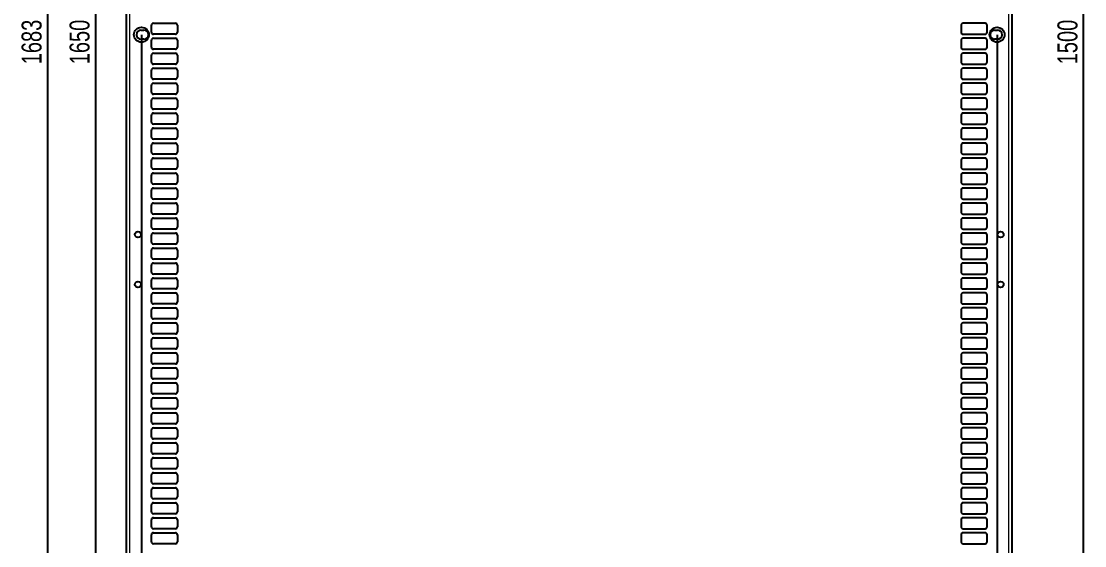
# Model space of a CAD drawing. Header units: millimetres. Extents: x -1052 to 1235, y -90 to 1990.
# Drawn here: x -1052 to 12, y 449 to 974 of the extents above; entities that cross this region are included whole.
import ezdxf

# ---------------------------------------------------------------- set-up
doc = ezdxf.new("R2010")
doc.units = ezdxf.units.MM
doc.layers.add('FORMAT', color=7, linetype='Continuous')
doc.styles.add('SLDTEXTSTYLE0', font='TXT', dxfattribs={"width": 0.75})
doc.dimstyles.new('SLDDIMSTYLE0', dxfattribs={"dimtxt": 20, "dimasz": 10, "dimexe": 0, "dimexo": 0.0625, "dimgap": 5, "dimtad": 2, "dimdec": 1, "dimrnd": 1e-09, "dimzin": 12, "dimdsep": 46, "dimtxsty": 'SLDTEXTSTYLE0', "dimsah": 1, "dimcen": 0.09, "dimadec": 0, "dimazin": 3, "dimtfac": 1, "dimtofl": 0, "dimtmove": 0, "dimatfit": 3, "dimfxl": 0, "dimfrac": 2, "dimtolj": 1, "dimtzin": 12, "dimarcsym": 0})

# ---------------------------------------------------------------- blocks, each defined once
blk = doc.blocks.new('_D')
at = {"layer": 'FORMAT'}
for p, q in [((-918.1, 1802.3), (-1026.7, 1802.3)), ((-1025.7, 1802.3), (-1025.7, 119.3)), ((-918.1, 119.3), (-1026.7, 119.3))]:
    blk.add_line(p, q, dxfattribs=at)
for points in [[(-1025.7, 1802.3), (-1027.3, 1792.3), (-1024.2, 1792.3)], [(-1025.7, 119.3), (-1024.2, 129.3), (-1027.3, 129.3)]]:
    blk.add_solid(points, dxfattribs=at)
at = {"layer": 'FORMAT', "insert": (-1051.5, 931.2), "char_height": 20, "attachment_point": 1, "rotation": 90, "style": 'SLDTEXTSTYLE0'}
blk.add_mtext('1683', dxfattribs=at)
blk = doc.blocks.new('_D_2')
at = {"layer": 'FORMAT'}
for p, q in [((-72.1, 1710.8), (11.6, 1710.8)), ((10.6, 1710.8), (10.6, 210.8)), ((-72.1, 210.8), (11.6, 210.8))]:
    blk.add_line(p, q, dxfattribs=at)
for points in [[(10.6, 1710.8), (9, 1700.8), (12.1, 1700.8)], [(10.6, 210.8), (12.1, 220.8), (9, 220.8)]]:
    blk.add_solid(points, dxfattribs=at)
at = {"layer": 'FORMAT', "insert": (-15.2, 931.2), "char_height": 20, "attachment_point": 1, "rotation": 90, "style": 'SLDTEXTSTYLE0'}
blk.add_mtext('1500', dxfattribs=at)
blk = doc.blocks.new('_D_4')
at = {"layer": 'FORMAT'}
for p, q in [((-931.6, 960.8), (-931.6, 61.3)), ((-75.6, 960.8), (-75.6, 61.3)), ((-931.6, 62.3), (-75.6, 62.3))]:
    blk.add_line(p, q, dxfattribs=at)
for points in [[(-931.6, 62.3), (-921.6, 60.8), (-921.6, 63.8)], [(-75.6, 62.3), (-85.6, 63.8), (-85.6, 60.8)]]:
    blk.add_solid(points, dxfattribs=at)
at = {"layer": 'FORMAT', "insert": (-525.7, 88.1), "char_height": 20, "attachment_point": 1, "style": 'SLDTEXTSTYLE0'}
blk.add_mtext('856', dxfattribs=at)
blk = doc.blocks.new('_D_5')
at = {"layer": 'FORMAT'}
for p, q in [((-931.6, 1785.8), (-978.7, 1785.8)), ((-977.7, 1785.8), (-977.7, 135.8)), ((-931.6, 135.8), (-978.7, 135.8))]:
    blk.add_line(p, q, dxfattribs=at)
for points in [[(-977.7, 1785.8), (-979.3, 1775.8), (-976.2, 1775.8)], [(-977.7, 135.8), (-976.2, 145.8), (-979.3, 145.8)]]:
    blk.add_solid(points, dxfattribs=at)
at = {"layer": 'FORMAT', "insert": (-1003.5, 931.2), "char_height": 20, "attachment_point": 1, "rotation": 90, "style": 'SLDTEXTSTYLE0'}
blk.add_mtext('1650', dxfattribs=at)

msp = doc.modelspace()

# ---------------------------------------------------------------- linework, layer by layer
at = {"color": 7, "linetype": 'Continuous', "lineweight": 25}
for p, q in [((-946.58, 119.3), (-946.58, 1802.3)), ((-60.58, 119.3), (-60.58, 1802.3)), ((-921.58, 963.3), (-921.58, 970.3)), ((-919.58, 972.3), (-897.58, 972.3)), ((-895.58, 970.3), (-895.58, 963.3)), ((-111.58, 970.3), (-111.58, 963.3)), ((-87.58, 972.3), (-109.58, 972.3)), ((-85.58, 963.3), (-85.58, 970.3)), ((-932.08, 965.3), (-929.08, 965.3)), ((-897.58, 961.3), (-919.58, 961.3)), ((-109.58, 961.3), (-87.58, 961.3)), ((-78.08, 965.3), (-75.08, 965.3)), ((-929.08, 956.3), (-932.08, 956.3)), ((-921.58, 948.3), (-921.58, 955.3)), ((-919.58, 957.3), (-897.58, 957.3)), ((-895.58, 955.3), (-895.58, 948.3)), ((-111.58, 955.3), (-111.58, 948.3)), ((-87.58, 957.3), (-109.58, 957.3)), ((-85.58, 948.3), (-85.58, 955.3)), ((-75.08, 956.3), (-78.08, 956.3)), ((-921.58, 933.3), (-921.58, 940.3)), ((-897.58, 946.3), (-919.58, 946.3)), ((-919.58, 942.3), (-897.58, 942.3)), ((-895.58, 940.3), (-895.58, 933.3)), ((-111.58, 940.3), (-111.58, 933.3)), ((-109.58, 946.3), (-87.58, 946.3)), ((-87.58, 942.3), (-109.58, 942.3)), ((-85.58, 933.3), (-85.58, 940.3)), ((-897.58, 931.3), (-919.58, 931.3)), ((-919.58, 927.3), (-897.58, 927.3)), ((-109.58, 931.3), (-87.58, 931.3)), ((-87.58, 927.3), (-109.58, 927.3)), ((-921.58, 918.3), (-921.58, 925.3)), ((-897.58, 916.3), (-919.58, 916.3)), ((-895.58, 925.3), (-895.58, 918.3)), ((-111.58, 925.3), (-111.58, 918.3)), ((-109.58, 916.3), (-87.58, 916.3)), ((-85.58, 918.3), (-85.58, 925.3)), ((-921.58, 903.3), (-921.58, 910.3)), ((-919.58, 912.3), (-897.58, 912.3)), ((-895.58, 910.3), (-895.58, 903.3)), ((-111.58, 910.3), (-111.58, 903.3)), ((-87.58, 912.3), (-109.58, 912.3)), ((-85.58, 903.3), (-85.58, 910.3)), ((-921.58, 888.3), (-921.58, 895.3)), ((-897.58, 901.3), (-919.58, 901.3)), ((-919.58, 897.3), (-897.58, 897.3)), ((-895.58, 895.3), (-895.58, 888.3)), ((-111.58, 895.3), (-111.58, 888.3)), ((-109.58, 901.3), (-87.58, 901.3)), ((-87.58, 897.3), (-109.58, 897.3)), ((-85.58, 888.3), (-85.58, 895.3)), ((-897.58, 886.3), (-919.58, 886.3)), ((-109.58, 886.3), (-87.58, 886.3)), ((-921.58, 873.3), (-921.58, 880.3)), ((-919.58, 882.3), (-897.58, 882.3)), ((-895.58, 880.3), (-895.58, 873.3)), ((-111.58, 880.3), (-111.58, 873.3)), ((-87.58, 882.3), (-109.58, 882.3)), ((-85.58, 873.3), (-85.58, 880.3)), ((-921.58, 858.3), (-921.58, 865.3)), ((-897.58, 871.3), (-919.58, 871.3)), ((-919.58, 867.3), (-897.58, 867.3)), ((-895.58, 865.3), (-895.58, 858.3)), ((-111.58, 865.3), (-111.58, 858.3)), ((-109.58, 871.3), (-87.58, 871.3)), ((-87.58, 867.3), (-109.58, 867.3)), ((-85.58, 858.3), (-85.58, 865.3)), ((-897.58, 856.3), (-919.58, 856.3)), ((-919.58, 852.3), (-897.58, 852.3)), ((-109.58, 856.3), (-87.58, 856.3)), ((-87.58, 852.3), (-109.58, 852.3)), ((-921.58, 843.3), (-921.58, 850.3)), ((-897.58, 841.3), (-919.58, 841.3)), ((-895.58, 850.3), (-895.58, 843.3)), ((-111.58, 850.3), (-111.58, 843.3)), ((-109.58, 841.3), (-87.58, 841.3)), ((-85.58, 843.3), (-85.58, 850.3)), ((-921.58, 828.3), (-921.58, 835.3)), ((-919.58, 837.3), (-897.58, 837.3)), ((-895.58, 835.3), (-895.58, 828.3)), ((-111.58, 835.3), (-111.58, 828.3)), ((-87.58, 837.3), (-109.58, 837.3)), ((-85.58, 828.3), (-85.58, 835.3)), ((-921.58, 813.3), (-921.58, 820.3)), ((-897.58, 826.3), (-919.58, 826.3)), ((-919.58, 822.3), (-897.58, 822.3)), ((-895.58, 820.3), (-895.58, 813.3)), ((-111.58, 820.3), (-111.58, 813.3)), ((-109.58, 826.3), (-87.58, 826.3)), ((-87.58, 822.3), (-109.58, 822.3)), ((-85.58, 813.3), (-85.58, 820.3)), ((-897.58, 811.3), (-919.58, 811.3)), ((-109.58, 811.3), (-87.58, 811.3)), ((-921.58, 798.3), (-921.58, 805.3)), ((-919.58, 807.3), (-897.58, 807.3)), ((-895.58, 805.3), (-895.58, 798.3)), ((-111.58, 805.3), (-111.58, 798.3)), ((-87.58, 807.3), (-109.58, 807.3)), ((-85.58, 798.3), (-85.58, 805.3)), ((-921.58, 783.3), (-921.58, 790.3)), ((-897.58, 796.3), (-919.58, 796.3)), ((-919.58, 792.3), (-897.58, 792.3)), ((-895.58, 790.3), (-895.58, 783.3)), ((-111.58, 790.3), (-111.58, 783.3)), ((-109.58, 796.3), (-87.58, 796.3)), ((-87.58, 792.3), (-109.58, 792.3)), ((-85.58, 783.3), (-85.58, 790.3)), ((-897.58, 781.3), (-919.58, 781.3)), ((-919.58, 777.3), (-897.58, 777.3)), ((-109.58, 781.3), (-87.58, 781.3)), ((-87.58, 777.3), (-109.58, 777.3)), ((-921.58, 768.3), (-921.58, 775.3)), ((-897.58, 766.3), (-919.58, 766.3)), ((-895.58, 775.3), (-895.58, 768.3)), ((-111.58, 775.3), (-111.58, 768.3)), ((-109.58, 766.3), (-87.58, 766.3)), ((-85.58, 768.3), (-85.58, 775.3)), ((-921.58, 753.3), (-921.58, 760.3)), ((-919.58, 762.3), (-897.58, 762.3)), ((-895.58, 760.3), (-895.58, 753.3)), ((-111.58, 760.3), (-111.58, 753.3)), ((-87.58, 762.3), (-109.58, 762.3)), ((-85.58, 753.3), (-85.58, 760.3)), ((-921.58, 738.3), (-921.58, 745.3)), ((-897.58, 751.3), (-919.58, 751.3)), ((-919.58, 747.3), (-897.58, 747.3)), ((-895.58, 745.3), (-895.58, 738.3)), ((-111.58, 745.3), (-111.58, 738.3)), ((-109.58, 751.3), (-87.58, 751.3)), ((-87.58, 747.3), (-109.58, 747.3)), ((-85.58, 738.3), (-85.58, 745.3)), ((-897.58, 736.3), (-919.58, 736.3)), ((-109.58, 736.3), (-87.58, 736.3)), ((-921.58, 723.3), (-921.58, 730.3)), ((-919.58, 732.3), (-897.58, 732.3)), ((-895.58, 730.3), (-895.58, 723.3)), ((-111.58, 730.3), (-111.58, 723.3)), ((-87.58, 732.3), (-109.58, 732.3)), ((-85.58, 723.3), (-85.58, 730.3)), ((-921.58, 708.3), (-921.58, 715.3)), ((-897.58, 721.3), (-919.58, 721.3)), ((-919.58, 717.3), (-897.58, 717.3)), ((-895.58, 715.3), (-895.58, 708.3)), ((-111.58, 715.3), (-111.58, 708.3)), ((-109.58, 721.3), (-87.58, 721.3)), ((-87.58, 717.3), (-109.58, 717.3)), ((-85.58, 708.3), (-85.58, 715.3)), ((-897.58, 706.3), (-919.58, 706.3)), ((-919.58, 702.3), (-897.58, 702.3)), ((-109.58, 706.3), (-87.58, 706.3)), ((-87.58, 702.3), (-109.58, 702.3)), ((-921.58, 693.3), (-921.58, 700.3)), ((-895.58, 700.3), (-895.58, 693.3)), ((-111.58, 700.3), (-111.58, 693.3)), ((-85.58, 693.3), (-85.58, 700.3)), ((-921.58, 678.3), (-921.58, 685.3)), ((-897.58, 691.3), (-919.58, 691.3)), ((-919.58, 687.3), (-897.58, 687.3)), ((-895.58, 685.3), (-895.58, 678.3)), ((-111.58, 685.3), (-111.58, 678.3)), ((-109.58, 691.3), (-87.58, 691.3)), ((-87.58, 687.3), (-109.58, 687.3)), ((-85.58, 678.3), (-85.58, 685.3)), ((-921.58, 663.3), (-921.58, 670.3)), ((-897.58, 676.3), (-919.58, 676.3)), ((-919.58, 672.3), (-897.58, 672.3)), ((-895.58, 670.3), (-895.58, 663.3)), ((-111.58, 670.3), (-111.58, 663.3)), ((-109.58, 676.3), (-87.58, 676.3)), ((-87.58, 672.3), (-109.58, 672.3)), ((-85.58, 663.3), (-85.58, 670.3)), ((-897.58, 661.3), (-919.58, 661.3)), ((-109.58, 661.3), (-87.58, 661.3)), ((-921.58, 648.3), (-921.58, 655.3)), ((-919.58, 657.3), (-897.58, 657.3)), ((-895.58, 655.3), (-895.58, 648.3)), ((-111.58, 655.3), (-111.58, 648.3)), ((-87.58, 657.3), (-109.58, 657.3)), ((-85.58, 648.3), (-85.58, 655.3)), ((-921.58, 633.3), (-921.58, 640.3)), ((-897.58, 646.3), (-919.58, 646.3)), ((-919.58, 642.3), (-897.58, 642.3)), ((-895.58, 640.3), (-895.58, 633.3)), ((-111.58, 640.3), (-111.58, 633.3)), ((-109.58, 646.3), (-87.58, 646.3)), ((-87.58, 642.3), (-109.58, 642.3)), ((-85.58, 633.3), (-85.58, 640.3)), ((-897.58, 631.3), (-919.58, 631.3)), ((-109.58, 631.3), (-87.58, 631.3)), ((-921.58, 618.3), (-921.58, 625.3)), ((-919.58, 627.3), (-897.58, 627.3)), ((-895.58, 625.3), (-895.58, 618.3)), ((-111.58, 625.3), (-111.58, 618.3)), ((-87.58, 627.3), (-109.58, 627.3)), ((-85.58, 618.3), (-85.58, 625.3)), ((-921.58, 603.3), (-921.58, 610.3)), ((-897.58, 616.3), (-919.58, 616.3)), ((-919.58, 612.3), (-897.58, 612.3)), ((-895.58, 610.3), (-895.58, 603.3)), ((-111.58, 610.3), (-111.58, 603.3)), ((-109.58, 616.3), (-87.58, 616.3)), ((-87.58, 612.3), (-109.58, 612.3)), ((-85.58, 603.3), (-85.58, 610.3)), ((-897.58, 601.3), (-919.58, 601.3)), ((-919.58, 597.3), (-897.58, 597.3)), ((-109.58, 601.3), (-87.58, 601.3)), ((-87.58, 597.3), (-109.58, 597.3)), ((-921.58, 588.3), (-921.58, 595.3)), ((-897.58, 586.3), (-919.58, 586.3)), ((-895.58, 595.3), (-895.58, 588.3)), ((-111.58, 595.3), (-111.58, 588.3)), ((-109.58, 586.3), (-87.58, 586.3)), ((-85.58, 588.3), (-85.58, 595.3)), ((-921.58, 573.3), (-921.58, 580.3)), ((-919.58, 582.3), (-897.58, 582.3)), ((-895.58, 580.3), (-895.58, 573.3)), ((-111.58, 580.3), (-111.58, 573.3)), ((-87.58, 582.3), (-109.58, 582.3)), ((-85.58, 573.3), (-85.58, 580.3)), ((-921.58, 558.3), (-921.58, 565.3)), ((-897.58, 571.3), (-919.58, 571.3)), ((-919.58, 567.3), (-897.58, 567.3)), ((-895.58, 565.3), (-895.58, 558.3)), ((-111.58, 565.3), (-111.58, 558.3)), ((-109.58, 571.3), (-87.58, 571.3)), ((-87.58, 567.3), (-109.58, 567.3)), ((-85.58, 558.3), (-85.58, 565.3)), ((-897.58, 556.3), (-919.58, 556.3)), ((-109.58, 556.3), (-87.58, 556.3)), ((-921.58, 543.3), (-921.58, 550.3)), ((-919.58, 552.3), (-897.58, 552.3)), ((-895.58, 550.3), (-895.58, 543.3)), ((-111.58, 550.3), (-111.58, 543.3)), ((-87.58, 552.3), (-109.58, 552.3)), ((-85.58, 543.3), (-85.58, 550.3)), ((-921.58, 528.3), (-921.58, 535.3)), ((-897.58, 541.3), (-919.58, 541.3)), ((-919.58, 537.3), (-897.58, 537.3)), ((-895.58, 535.3), (-895.58, 528.3)), ((-111.58, 535.3), (-111.58, 528.3)), ((-109.58, 541.3), (-87.58, 541.3)), ((-87.58, 537.3), (-109.58, 537.3)), ((-85.58, 528.3), (-85.58, 535.3)), ((-897.58, 526.3), (-919.58, 526.3)), ((-919.58, 522.3), (-897.58, 522.3)), ((-109.58, 526.3), (-87.58, 526.3)), ((-87.58, 522.3), (-109.58, 522.3)), ((-921.58, 513.3), (-921.58, 520.3)), ((-897.58, 511.3), (-919.58, 511.3)), ((-895.58, 520.3), (-895.58, 513.3)), ((-111.58, 520.3), (-111.58, 513.3)), ((-109.58, 511.3), (-87.58, 511.3)), ((-85.58, 513.3), (-85.58, 520.3)), ((-921.58, 498.3), (-921.58, 505.3)), ((-919.58, 507.3), (-897.58, 507.3)), ((-895.58, 505.3), (-895.58, 498.3)), ((-111.58, 505.3), (-111.58, 498.3)), ((-87.58, 507.3), (-109.58, 507.3)), ((-85.58, 498.3), (-85.58, 505.3)), ((-921.58, 483.3), (-921.58, 490.3)), ((-897.58, 496.3), (-919.58, 496.3)), ((-919.58, 492.3), (-897.58, 492.3)), ((-895.58, 490.3), (-895.58, 483.3)), ((-111.58, 490.3), (-111.58, 483.3)), ((-109.58, 496.3), (-87.58, 496.3)), ((-87.58, 492.3), (-109.58, 492.3)), ((-85.58, 483.3), (-85.58, 490.3)), ((-897.58, 481.3), (-919.58, 481.3)), ((-109.58, 481.3), (-87.58, 481.3)), ((-921.58, 468.3), (-921.58, 475.3)), ((-919.58, 477.3), (-897.58, 477.3)), ((-895.58, 475.3), (-895.58, 468.3)), ((-111.58, 475.3), (-111.58, 468.3)), ((-87.58, 477.3), (-109.58, 477.3)), ((-85.58, 468.3), (-85.58, 475.3)), ((-921.58, 453.3), (-921.58, 460.3)), ((-897.58, 466.3), (-919.58, 466.3)), ((-919.58, 462.3), (-897.58, 462.3)), ((-895.58, 460.3), (-895.58, 453.3)), ((-111.58, 460.3), (-111.58, 453.3)), ((-109.58, 466.3), (-87.58, 466.3)), ((-87.58, 462.3), (-109.58, 462.3)), ((-85.58, 453.3), (-85.58, 460.3)), ((-897.58, 451.3), (-919.58, 451.3)), ((-109.58, 451.3), (-87.58, 451.3))]:
    msp.add_line(p, q, dxfattribs=at)
at = {"color": 8, "linetype": 'Continuous', "lineweight": 18}
for p, q in [((-943.48, 1802.3), (-943.48, 119.3)), ((-63.68, 119.3), (-63.68, 1802.3))]:
    msp.add_line(p, q, dxfattribs=at)
at = {"color": 7, "linetype": 'Continuous', "lineweight": 25}
for centre, radius in [((-931.58, 960.8), 7.5), ((-75.58, 960.8), 7.5), ((-935.08, 760.8), 3), ((-72.08, 760.8), 3), ((-935.08, 710.8), 3), ((-72.08, 710.8), 3)]:
    msp.add_circle(centre, radius, dxfattribs=at)
for centre, radius, start, end in [((-919.58, 970.3), 2, 90, 180), ((-897.58, 970.3), 2, 0, 90), ((-109.58, 970.3), 2, 90, 180), ((-87.58, 970.3), 2, 0, 90), ((-932.08, 960.8), 4.5, 90, 270), ((-929.08, 960.8), 4.5, 270, 90), ((-919.58, 963.3), 2, 180, 270), ((-897.58, 963.3), 2, 270, 0), ((-109.58, 963.3), 2, 180, 270), ((-87.58, 963.3), 2, 270, 0), ((-78.08, 960.8), 4.5, 90, 270), ((-75.08, 960.8), 4.5, 270, 90), ((-919.58, 955.3), 2, 90, 180), ((-919.58, 948.3), 2, 180, 270), ((-897.58, 955.3), 2, 0, 90), ((-897.58, 948.3), 2, 270, 0), ((-109.58, 955.3), 2, 90, 180), ((-109.58, 948.3), 2, 180, 270), ((-87.58, 955.3), 2, 0, 90), ((-87.58, 948.3), 2, 270, 0), ((-919.58, 940.3), 2, 90, 180), ((-897.58, 940.3), 2, 0, 90), ((-109.58, 940.3), 2, 90, 180), ((-87.58, 940.3), 2, 0, 90), ((-919.58, 933.3), 2, 180, 270), ((-919.58, 925.3), 2, 90, 180), ((-897.58, 933.3), 2, 270, 0), ((-897.58, 925.3), 2, 0, 90), ((-109.58, 933.3), 2, 180, 270), ((-109.58, 925.3), 2, 90, 180), ((-87.58, 933.3), 2, 270, 0), ((-87.58, 925.3), 2, 0, 90), ((-919.58, 918.3), 2, 180, 270), ((-897.58, 918.3), 2, 270, 0), ((-109.58, 918.3), 2, 180, 270), ((-87.58, 918.3), 2, 270, 0), ((-919.58, 910.3), 2, 90, 180), ((-897.58, 910.3), 2, 0, 90), ((-109.58, 910.3), 2, 90, 180), ((-87.58, 910.3), 2, 0, 90), ((-919.58, 903.3), 2, 180, 270), ((-919.58, 895.3), 2, 90, 180), ((-897.58, 903.3), 2, 270, 0), ((-897.58, 895.3), 2, 0, 90), ((-109.58, 903.3), 2, 180, 270), ((-109.58, 895.3), 2, 90, 180), ((-87.58, 903.3), 2, 270, 0), ((-87.58, 895.3), 2, 0, 90), ((-919.58, 888.3), 2, 180, 270), ((-897.58, 888.3), 2, 270, 0), ((-109.58, 888.3), 2, 180, 270), ((-87.58, 888.3), 2, 270, 0), ((-919.58, 880.3), 2, 90, 180), ((-919.58, 873.3), 2, 180, 270), ((-897.58, 880.3), 2, 0, 90), ((-897.58, 873.3), 2, 270, 0), ((-109.58, 880.3), 2, 90, 180), ((-109.58, 873.3), 2, 180, 270), ((-87.58, 880.3), 2, 0, 90), ((-87.58, 873.3), 2, 270, 0), ((-919.58, 865.3), 2, 90, 180), ((-897.58, 865.3), 2, 0, 90), ((-109.58, 865.3), 2, 90, 180), ((-87.58, 865.3), 2, 0, 90), ((-919.58, 858.3), 2, 180, 270), ((-919.58, 850.3), 2, 90, 180), ((-897.58, 858.3), 2, 270, 0), ((-897.58, 850.3), 2, 0, 90), ((-109.58, 858.3), 2, 180, 270), ((-109.58, 850.3), 2, 90, 180), ((-87.58, 858.3), 2, 270, 0), ((-87.58, 850.3), 2, 0, 90), ((-919.58, 843.3), 2, 180, 270), ((-897.58, 843.3), 2, 270, 0), ((-109.58, 843.3), 2, 180, 270), ((-87.58, 843.3), 2, 270, 0), ((-919.58, 835.3), 2, 90, 180), ((-897.58, 835.3), 2, 0, 90), ((-109.58, 835.3), 2, 90, 180), ((-87.58, 835.3), 2, 0, 90), ((-919.58, 828.3), 2, 180, 270), ((-919.58, 820.3), 2, 90, 180), ((-897.58, 828.3), 2, 270, 0), ((-897.58, 820.3), 2, 0, 90), ((-109.58, 828.3), 2, 180, 270), ((-109.58, 820.3), 2, 90, 180), ((-87.58, 828.3), 2, 270, 0), ((-87.58, 820.3), 2, 0, 90), ((-919.58, 813.3), 2, 180, 270), ((-897.58, 813.3), 2, 270, 0), ((-109.58, 813.3), 2, 180, 270), ((-87.58, 813.3), 2, 270, 0), ((-919.58, 805.3), 2, 90, 180), ((-919.58, 798.3), 2, 180, 270), ((-897.58, 805.3), 2, 0, 90), ((-897.58, 798.3), 2, 270, 0), ((-109.58, 805.3), 2, 90, 180), ((-109.58, 798.3), 2, 180, 270), ((-87.58, 805.3), 2, 0, 90), ((-87.58, 798.3), 2, 270, 0), ((-919.58, 790.3), 2, 90, 180), ((-897.58, 790.3), 2, 0, 90), ((-109.58, 790.3), 2, 90, 180), ((-87.58, 790.3), 2, 0, 90), ((-919.58, 783.3), 2, 180, 270), ((-919.58, 775.3), 2, 90, 180), ((-897.58, 783.3), 2, 270, 0), ((-897.58, 775.3), 2, 0, 90), ((-109.58, 783.3), 2, 180, 270), ((-109.58, 775.3), 2, 90, 180), ((-87.58, 783.3), 2, 270, 0), ((-87.58, 775.3), 2, 0, 90), ((-919.58, 768.3), 2, 180, 270), ((-897.58, 768.3), 2, 270, 0), ((-109.58, 768.3), 2, 180, 270), ((-87.58, 768.3), 2, 270, 0), ((-919.58, 760.3), 2, 90, 180), ((-897.58, 760.3), 2, 0, 90), ((-109.58, 760.3), 2, 90, 180), ((-87.58, 760.3), 2, 0, 90), ((-919.58, 753.3), 2, 180, 270), ((-919.58, 745.3), 2, 90, 180), ((-897.58, 753.3), 2, 270, 0), ((-897.58, 745.3), 2, 0, 90), ((-109.58, 753.3), 2, 180, 270), ((-109.58, 745.3), 2, 90, 180), ((-87.58, 753.3), 2, 270, 0), ((-87.58, 745.3), 2, 0, 90), ((-919.58, 738.3), 2, 180, 270), ((-897.58, 738.3), 2, 270, 0), ((-109.58, 738.3), 2, 180, 270), ((-87.58, 738.3), 2, 270, 0), ((-919.58, 730.3), 2, 90, 180), ((-897.58, 730.3), 2, 0, 90), ((-109.58, 730.3), 2, 90, 180), ((-87.58, 730.3), 2, 0, 90), ((-919.58, 723.3), 2, 180, 270), ((-919.58, 715.3), 2, 90, 180), ((-897.58, 723.3), 2, 270, 0), ((-897.58, 715.3), 2, 0, 90), ((-109.58, 723.3), 2, 180, 270), ((-109.58, 715.3), 2, 90, 180), ((-87.58, 723.3), 2, 270, 0), ((-87.58, 715.3), 2, 0, 90), ((-919.58, 708.3), 2, 180, 270), ((-919.58, 700.3), 2, 90, 180), ((-897.58, 708.3), 2, 270, 0), ((-897.58, 700.3), 2, 0, 90), ((-109.58, 708.3), 2, 180, 270), ((-109.58, 700.3), 2, 90, 180), ((-87.58, 708.3), 2, 270, 0), ((-87.58, 700.3), 2, 0, 90), ((-919.58, 693.3), 2, 180, 270), ((-897.58, 693.3), 2, 270, 0), ((-109.58, 693.3), 2, 180, 270), ((-87.58, 693.3), 2, 270, 0), ((-919.58, 685.3), 2, 90, 180), ((-897.58, 685.3), 2, 0, 90), ((-109.58, 685.3), 2, 90, 180), ((-87.58, 685.3), 2, 0, 90), ((-919.58, 678.3), 2, 180, 270), ((-919.58, 670.3), 2, 90, 180), ((-897.58, 678.3), 2, 270, 0), ((-897.58, 670.3), 2, 0, 90), ((-109.58, 678.3), 2, 180, 270), ((-109.58, 670.3), 2, 90, 180), ((-87.58, 678.3), 2, 270, 0), ((-87.58, 670.3), 2, 0, 90), ((-919.58, 663.3), 2, 180, 270), ((-897.58, 663.3), 2, 270, 0), ((-109.58, 663.3), 2, 180, 270), ((-87.58, 663.3), 2, 270, 0), ((-919.58, 655.3), 2, 90, 180), ((-897.58, 655.3), 2, 0, 90), ((-109.58, 655.3), 2, 90, 180), ((-87.58, 655.3), 2, 0, 90), ((-919.58, 648.3), 2, 180, 270), ((-919.58, 640.3), 2, 90, 180), ((-897.58, 648.3), 2, 270, 0), ((-897.58, 640.3), 2, 0, 90), ((-109.58, 648.3), 2, 180, 270), ((-109.58, 640.3), 2, 90, 180), ((-87.58, 648.3), 2, 270, 0), ((-87.58, 640.3), 2, 0, 90), ((-919.58, 633.3), 2, 180, 270), ((-897.58, 633.3), 2, 270, 0), ((-109.58, 633.3), 2, 180, 270), ((-87.58, 633.3), 2, 270, 0), ((-919.58, 625.3), 2, 90, 180), ((-919.58, 618.3), 2, 180, 270), ((-897.58, 625.3), 2, 0, 90), ((-897.58, 618.3), 2, 270, 0), ((-109.58, 625.3), 2, 90, 180), ((-109.58, 618.3), 2, 180, 270), ((-87.58, 625.3), 2, 0, 90), ((-87.58, 618.3), 2, 270, 0), ((-919.58, 610.3), 2, 90, 180), ((-897.58, 610.3), 2, 0, 90), ((-109.58, 610.3), 2, 90, 180), ((-87.58, 610.3), 2, 0, 90), ((-919.58, 603.3), 2, 180, 270), ((-919.58, 595.3), 2, 90, 180), ((-897.58, 603.3), 2, 270, 0), ((-897.58, 595.3), 2, 0, 90), ((-109.58, 603.3), 2, 180, 270), ((-109.58, 595.3), 2, 90, 180), ((-87.58, 603.3), 2, 270, 0), ((-87.58, 595.3), 2, 0, 90), ((-919.58, 588.3), 2, 180, 270), ((-897.58, 588.3), 2, 270, 0), ((-109.58, 588.3), 2, 180, 270), ((-87.58, 588.3), 2, 270, 0), ((-919.58, 580.3), 2, 90, 180), ((-897.58, 580.3), 2, 0, 90), ((-109.58, 580.3), 2, 90, 180), ((-87.58, 580.3), 2, 0, 90), ((-919.58, 573.3), 2, 180, 270), ((-919.58, 565.3), 2, 90, 180), ((-897.58, 573.3), 2, 270, 0), ((-897.58, 565.3), 2, 0, 90), ((-109.58, 573.3), 2, 180, 270), ((-109.58, 565.3), 2, 90, 180), ((-87.58, 573.3), 2, 270, 0), ((-87.58, 565.3), 2, 0, 90), ((-919.58, 558.3), 2, 180, 270), ((-897.58, 558.3), 2, 270, 0), ((-109.58, 558.3), 2, 180, 270), ((-87.58, 558.3), 2, 270, 0), ((-919.58, 550.3), 2, 90, 180), ((-919.58, 543.3), 2, 180, 270), ((-897.58, 550.3), 2, 0, 90), ((-897.58, 543.3), 2, 270, 0), ((-109.58, 550.3), 2, 90, 180), ((-109.58, 543.3), 2, 180, 270), ((-87.58, 550.3), 2, 0, 90), ((-87.58, 543.3), 2, 270, 0), ((-919.58, 535.3), 2, 90, 180), ((-897.58, 535.3), 2, 0, 90), ((-109.58, 535.3), 2, 90, 180), ((-87.58, 535.3), 2, 0, 90), ((-919.58, 528.3), 2, 180, 270), ((-919.58, 520.3), 2, 90, 180), ((-897.58, 528.3), 2, 270, 0), ((-897.58, 520.3), 2, 0, 90), ((-109.58, 528.3), 2, 180, 270), ((-109.58, 520.3), 2, 90, 180), ((-87.58, 528.3), 2, 270, 0), ((-87.58, 520.3), 2, 0, 90), ((-919.58, 513.3), 2, 180, 270), ((-897.58, 513.3), 2, 270, 0), ((-109.58, 513.3), 2, 180, 270), ((-87.58, 513.3), 2, 270, 0), ((-919.58, 505.3), 2, 90, 180), ((-897.58, 505.3), 2, 0, 90), ((-109.58, 505.3), 2, 90, 180), ((-87.58, 505.3), 2, 0, 90), ((-919.58, 498.3), 2, 180, 270), ((-919.58, 490.3), 2, 90, 180), ((-897.58, 498.3), 2, 270, 0), ((-897.58, 490.3), 2, 0, 90), ((-109.58, 498.3), 2, 180, 270), ((-109.58, 490.3), 2, 90, 180), ((-87.58, 498.3), 2, 270, 0), ((-87.58, 490.3), 2, 0, 90), ((-919.58, 483.3), 2, 180, 270), ((-897.58, 483.3), 2, 270, 0), ((-109.58, 483.3), 2, 180, 270), ((-87.58, 483.3), 2, 270, 0), ((-919.58, 475.3), 2, 90, 180), ((-919.58, 468.3), 2, 180, 270), ((-897.58, 475.3), 2, 0, 90), ((-897.58, 468.3), 2, 270, 0), ((-109.58, 475.3), 2, 90, 180), ((-109.58, 468.3), 2, 180, 270), ((-87.58, 475.3), 2, 0, 90), ((-87.58, 468.3), 2, 270, 0), ((-919.58, 460.3), 2, 90, 180), ((-897.58, 460.3), 2, 0, 90), ((-109.58, 460.3), 2, 90, 180), ((-87.58, 460.3), 2, 0, 90), ((-919.58, 453.3), 2, 180, 270), ((-897.58, 453.3), 2, 270, 0), ((-109.58, 453.3), 2, 180, 270), ((-87.58, 453.3), 2, 270, 0)]:
    msp.add_arc(centre, radius, start, end, dxfattribs=at)

# ---------------------------------------------------------------- dimensions: what is measured, and where the dimension line sits
at = {"layer": 'FORMAT'}
for base, p1, p2, angle, picture, middle in [((-1025.73, 119.29), (-918.08, 1802.31), (-918.08, 119.29), 90, '_D', (-1025.73, 960.8)), ((-977.73, 135.8), (-931.58, 1785.8), (-931.58, 135.8), 90, '_D_5', (-977.73, 960.8)), ((10.57, 210.8), (-72.08, 1710.8), (-72.08, 210.8), 90, '_D_2', (10.57, 960.8)), ((-75.58, 62.3), (-931.58, 960.8), (-75.58, 960.8), 0, '_D_4', (-503.58, 62.3))]:
    dim = msp.add_linear_dim(base=base, p1=p1, p2=p2, angle=angle, dimstyle='SLDDIMSTYLE0', dxfattribs=at)
    dim.commit()
    dim.dimension.update_dxf_attribs({"geometry": picture, "text_midpoint": middle, "dimtype": 160})

doc.saveas('drawing.dxf')
